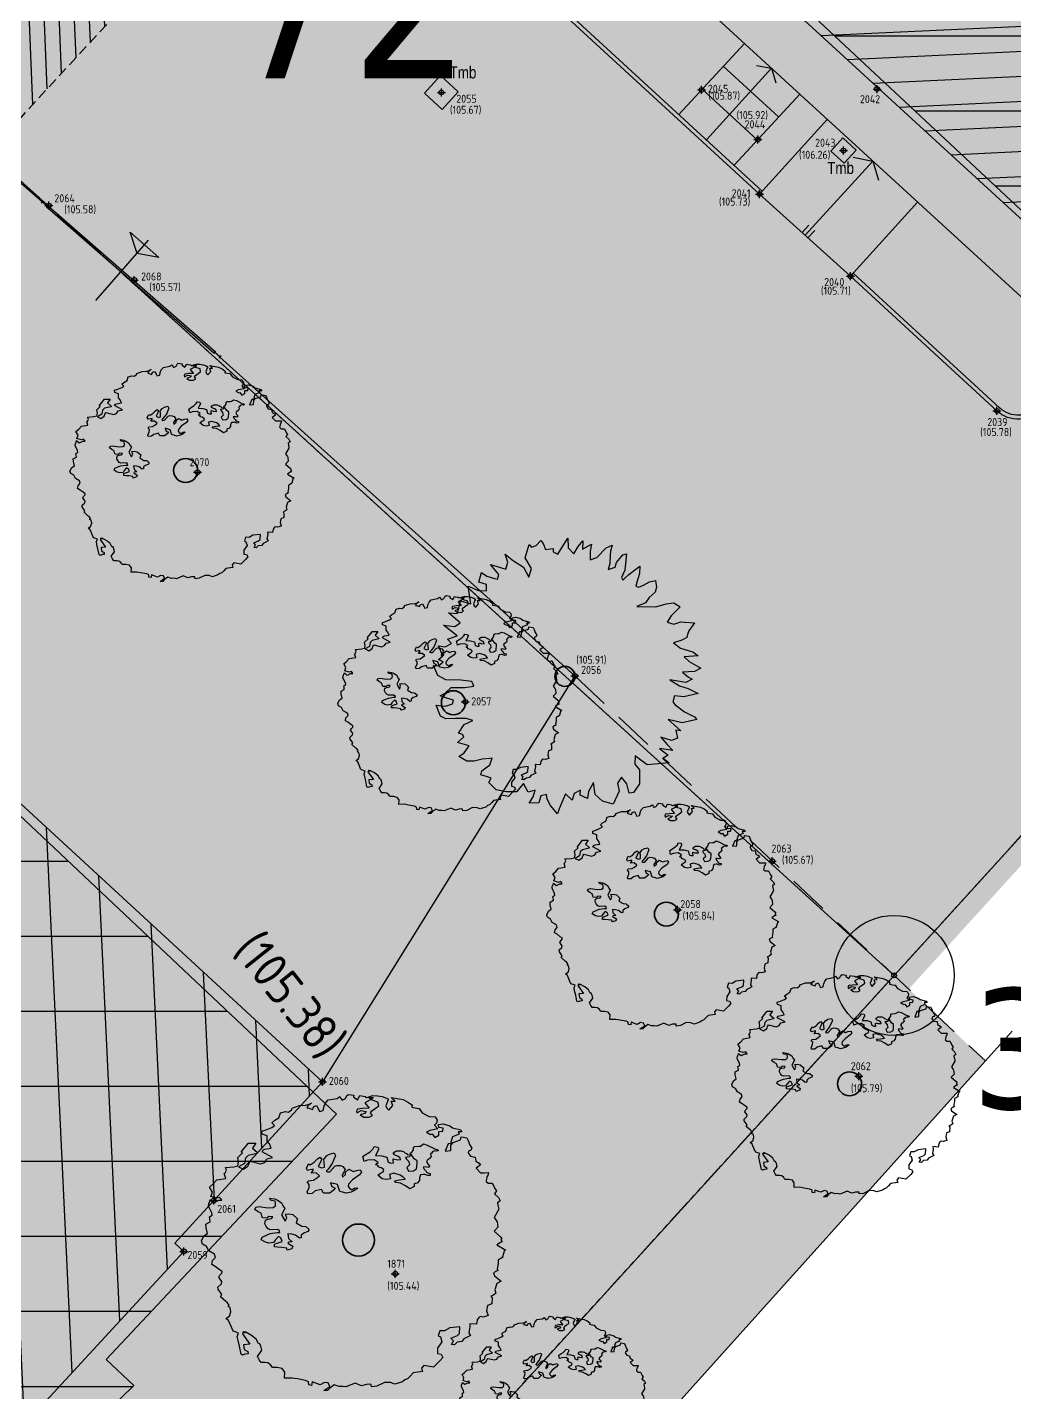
# Model space of a CAD drawing. Extents: x 9555 to 11275, y -8412 to -6382.
# Drawn here: x 10348.74 to 10373.41, y -7922.03 to -7887.91 of the extents above; entities that cross this region are included whole.
import ezdxf
from ezdxf.enums import TextEntityAlignment as Align

# ---------------------------------------------------------------- set-up
doc = ezdxf.new("R2010")
doc.units = 0
doc.header["$MEASUREMENT"] = 0
doc.header["$XCLIPFRAME"] = 2
doc.header["$PDMODE"] = 33
doc.header["$PDSIZE"] = 0.12
for name, pattern in [('DASHEDX2', [1.5, 1, -0.5]), ('HIDDEN', [0.375, 0.25, -0.125]), ('PHANTOM2', [1.25, 0.625, -0.125, 0.125, -0.125, 0.125, -0.125])]:
    doc.linetypes.add(name, pattern=pattern)
doc.layers.get('0').update_dxf_attribs({"color": 53, "lineweight": 50})
for name, color, linetype in [('01_PROG', 7, 'Continuous'), ('02_CAT', 7, 'Continuous'), ('Conf Lotti-Retino', 253, 'Continuous'), ('Conf Lotti_xLIMITE Comparto', 30, 'DASHEDX2'), ('Conf-N', 7, 'Continuous'), ('Conf-P', 2, 'Continuous'), ('GE_9632-QUOTE_P', 8, 'Continuous'), ('GEI-Nome_P', 6, 'Continuous'), ('GEI-Punti', 7, 'Continuous'), ('Gei-Punti_3D', 3, 'Continuous'), ('GEI-Quote_P', 3, 'Continuous'), ('GEI-Simboli', 6, 'Continuous'), ('Immagine', 181, 'Continuous'), ('Ril-Aiuola_Retino', 85, 'Continuous'), ('Ril-Albero', 104, 'Continuous'), ('Ril-Fabbr-Camminamento', 4, 'Continuous'), ('Ril-Fabbr-Tettoia', 7, 'HIDDEN'), ('Ril-Fabbr_Retino', 8, 'Continuous'), ('Ril-Rec', 4, 'Continuous'), ('Ril-Strada', 4, 'Continuous'), ('Ril-Struttura_Rampa', 4, 'Continuous'), ('Ril-Struttura_Scale', 4, 'Continuous'), ('Ril-Tombino', 5, 'Continuous')]:
    doc.layers.add(name, color=color, linetype=linetype)
for name, color, linetype, lineweight in [('Conf Lotti', 2, 'PHANTOM2', 30), ('Fgl.957D_Estratto', 162, 'Continuous', 30), ('Fr01 Fgl. 957D', 140, 'Continuous', 30), ('Ril-Albero_Tronco', 3, 'Continuous', 35), ('Ril-Fabbr', 9, 'Continuous', 30)]:
    doc.layers.add(name, color=color, linetype=linetype, lineweight=lineweight)
doc.layers.add('Gei-Nome_p(OFF)', color=251, linetype='Continuous', plot=False)
doc.styles.add('HELVLA', font='helvl', dxfattribs={"width": 0.8})
doc.styles.get("Standard").update_dxf_attribs({"font": 'isocp.shx'})
doc.styles.add('Tahoma', font='tahoma.ttf')
picture_1 = doc.add_image_def('image1.png', size_in_pixel=(3510, 4950))
picture_2 = doc.add_image_def('image2.png', size_in_pixel=(4950, 3510))
picture_3 = doc.add_image_def('image3.png', size_in_pixel=(3510, 4950))
pattern_1 = [(90, (-0.72, 1.08), (-1.14, 0.66), [0.06, -1.005, 0.045, -0.435, 0.09, -1.065]), (100, (-1.335, 0.795), (-1.42672142, 0.40338068), [0.105, -0.255, 0.135, -0.795, 0.075, -0.99]), (110, (-0.855, 0.645), (-1.104881267, 0.66735477), [0.12, -0.825, 0.105, -0.615, 0.075, -0.48]), (120, (-0.765, 1.08), (-1.27025934, -0.10984628), [0.075, -0.495, 0.06, -0.735, 0.045, -0.975]), (130, (-1.095, 0.66), (-1.081851777, 0.169179587), [0.06, -0.66, 0.045, -0.42, 0.12, -0.765]), (140, (-0.555, 0.885), (-1.17866747, -0.40123932), [0.03, -0.555, 0.075, -0.915, 0.09, -0.465]), (150, (-0.66, 0.93), (-1.11853829, -0.49736515), [0.075, -0.615, 0.03, -0.72, 0.06, -0.555]), (160, (-0.48, 0.765), (-1.07793424, -0.54946135), [0.045, -0.285, 0.09, -0.48, 0.06, -0.66]), (170, (-1.365, 0.84), (-0.82359725, -1.04282672), [0.105, -0.66, 0.045, -0.78, 0.09, -0.735]), (180, (-0.72, 0.93), (-0.555, -1.32), [0.09, -0.465, 0.06, -0.915, 0.03, -0.93]), (190, (-1.185, 0.69), (-0.72572646, -1.239857295), [0.105, -0.585, 0.09, -0.48, 0.105, -1.095]), (200, (-0.33, 0.585), (-0.40845569, -1.20220171), [0.12, -0.39, 0.06, -0.795, 0.09, -0.87]), (210, (-0.51, 0.18), (-0.14246134, -1.43324972), [0.075, -1.005, 0.09, -0.465, 0.105, -0.615]), (220, (-0.18, 0.51), (-0.356330406, -1.395538836), [0.045, -0.33, 0.06, -0.645, 0.12, -0.84]), (230, (-1.38, 0.06), (0.17102844, -1.10298426), [0.09, -0.54, 0.105, -0.465, 0.06, -0.63]), (240, (-0.09, 1.305), (0.60383629, -1.02412486), [0.06, -0.42, 0.12, -0.93, 0.105, -0.855]), (250, (-0.93, 0.315), (0.81214345, -1.18950537), [0.09, -0.63, 0.075, -0.57, 0.06, -0.915]), (260, (-0.57, 0.405), (0.845615826, -1.078220235), [0.135, -0.495, 0.09, -0.675, 0.12, -0.66])]

# ---------------------------------------------------------------- blocks, each defined once
blk = doc.blocks.new('ALB_PINO')
at = {"layer": 'Ril-Albero'}
for points in [[(0.996, -1.089), (0.965, -1.084), (0.987, -1.048), (0.96, -1.019), (1.029, -0.991), (1.049, -0.971), (1.054, -0.9), (0.948, -0.913), (0.894, -0.943), (0.846, -0.942), (0.829, -0.995), (0.851, -1.007), (0.866, -1.058), (0.822, -1.122), (0.82, -1.177), (0.859, -1.184), (0.876, -1.219), (0.846, -1.254), (0.778, -1.322), (0.678, -1.303), (0.656, -1.332), (0.666, -1.365), (0.568, -1.38), (0.538, -1.414), (0.509, -1.441), (0.483, -1.452), (0.456, -1.471), (0.379, -1.497), (0.334, -1.481), (0.271, -1.478), (0.191, -1.519), (0.134, -1.525), (0.131, -1.501), (0.115, -1.498), (0.083, -1.5), (0.032, -1.515), (-0.035, -1.487), (-0.13, -1.526), (-0.161, -1.52), (-0.201, -1.521), (-0.253, -1.503), (-0.301, -1.543), (-0.32, -1.563), (-0.36, -1.564), (-0.296, -1.52), (-0.314, -1.484), (-0.353, -1.478), (-0.397, -1.502), (-0.479, -1.471), (-0.486, -1.509), (-0.517, -1.504), (-0.519, -1.472), (-0.549, -1.458), (-0.634, -1.443), (-0.688, -1.433), (-0.769, -1.435), (-0.765, -1.371), (-0.791, -1.335), (-0.845, -1.325), (-0.893, -1.325), (-0.899, -1.315), (-0.912, -1.297), (-0.94, -1.276), (-0.971, -1.271), (-1.011, -1.271), (-1.03, -1.244), (-1.048, -1.209), (-1.004, -1.145), (-1.013, -1.103), (-1.024, -1.077), (-1.039, -1.075), (-1.063, -1.03), (-1.112, -0.99), (-1.178, -0.954), (-1.188, -0.968), (-1.193, -0.951), (-1.205, -0.973), (-1.129, -1.082), (-1.193, -1.087), (-1.186, -1.136), (-1.15, -1.158), (-1.147, -1.183), (-1.179, -1.185), (-1.205, -1.196), (-1.219, -1.186), (-1.236, -1.103), (-1.25, -1.045), (-1.258, -1.003), (-1.244, -0.966), (-1.296, -0.948), (-1.309, -0.93), (-1.32, -0.904), (-1.348, -0.835), (-1.376, -0.814), (-1.34, -0.789), (-1.324, -0.744), (-1.332, -0.702), (-1.354, -0.691), (-1.343, -0.676), (-1.362, -0.649), (-1.377, -0.639), (-1.432, -0.589), (-1.42, -0.567), (-1.458, -0.512), (-1.461, -0.488), (-1.423, -0.454), (-1.419, -0.431), (-1.432, -0.413), (-1.451, -0.386), (-1.439, -0.364), (-1.419, -0.343), (-1.417, -0.328), (-1.445, -0.307), (-1.487, -0.275), (-1.523, -0.253), (-1.516, -0.214), (-1.486, -0.18), (-1.496, -0.146), (-1.554, -0.112), (-1.578, -0.067), (-1.621, -0.043), (-1.631, -0.01), (-1.606, 0.042), (-1.569, 0.067), (-1.583, 0.125), (-1.584, 0.165), (-1.539, 0.189), (-1.542, 0.222), (-1.546, 0.239), (-1.519, 0.258), (-1.523, 0.282), (-1.558, 0.352), (-1.554, 0.376), (-1.539, 0.413), (-1.538, 0.421), (-1.503, 0.391), (-1.486, 0.396), (-1.451, 0.413), (-1.451, 0.413), (-1.419, 0.415), (-1.438, 0.443), (-1.472, 0.433), (-1.532, 0.452), (-1.516, 0.497), (-1.546, 0.55), (-1.508, 0.583), (-1.469, 0.624), (-1.378, 0.64), (-1.393, 0.69), (-1.386, 0.689), (-1.371, 0.726), (-1.382, 0.752), (-1.293, 0.76), (-1.251, 0.769), (-1.244, 0.807), (-1.252, 0.856), (-1.203, 0.904), (-1.217, 0.914), (-1.142, 1.006), (-1.066, 1.007), (-1.102, 0.953), (-1.05, 0.908), (-1.052, 0.9), (-1.144, 0.877), (-1.173, 0.85), (-1.183, 0.796), (-1.245, 0.759), (-1.194, 0.734), (-1.148, 0.766), (-1.133, 0.803), (-1.123, 0.817), (-1.016, 0.79), (-0.973, 0.806), (-0.95, 0.842), (-0.892, 0.856), (-1.001, 0.915), (-0.989, 0.937), (-0.972, 0.942), (-0.906, 0.954), (-0.923, 0.997), (-0.949, 1.026), (-0.947, 1.081), (-1, 1.099), (-1.002, 1.131), (-0.969, 1.141), (-0.9, 1.169), (-0.872, 1.188), (-0.899, 1.216), (-0.87, 1.243), (-0.826, 1.267), (-0.809, 1.32), (-0.758, 1.335), (-0.727, 1.329), (-0.691, 1.355), (-0.688, 1.37), (-0.611, 1.396), (-0.546, 1.4), (-0.513, 1.41), (-0.487, 1.422), (-0.523, 1.396), (-0.535, 1.374), (-0.527, 1.373), (-0.475, 1.356), (-0.472, 1.371), (-0.461, 1.385), (-0.435, 1.396), (-0.411, 1.352), (-0.406, 1.335), (-0.365, 1.344), (-0.359, 1.375), (-0.358, 1.383), (-0.343, 1.42), (-0.313, 1.454), (-0.222, 1.47), (-0.195, 1.489), (-0.182, 1.471), (-0.169, 1.452), (-0.134, 1.47), (-0.121, 1.5), (-0.103, 1.512), (-0.049, 1.503), (-0.051, 1.487), (-0.009, 1.456), (0.015, 1.499), (0.03, 1.496), (0.069, 1.489), (0.083, 1.479), (0.148, 1.483), (0.145, 1.468), (0.066, 1.426), (0.111, 1.37), (0.039, 1.367), (-0.01, 1.36), (-0.022, 1.338), (-0.017, 1.321), (0.027, 1.345), (0.081, 1.336), (0.062, 1.315), (0.019, 1.299), (0.055, 1.276), (0.11, 1.274), (0.145, 1.292), (0.126, 1.319), (0.126, 1.319), (0.138, 1.341), (0.175, 1.367), (0.211, 1.392), (0.203, 1.433), (0.142, 1.452), (0.1, 1.484), (0.151, 1.499), (0.198, 1.498), (0.245, 1.49), (0.29, 1.474), (0.29, 1.474), (0.312, 1.462), (0.31, 1.454), (0.284, 1.395), (0.295, 1.369), (0.315, 1.349), (0.356, 1.398), (0.34, 1.441), (0.38, 1.442), (0.339, 1.481), (0.463, 1.459), (0.514, 1.433), (0.557, 1.402), (0.553, 1.379), (0.622, 1.366), (0.63, 1.365), (0.662, 1.319), (0.735, 1.282), (0.798, 1.278), (0.816, 1.243), (0.81, 1.212), (0.791, 1.192), (0.824, 1.154), (0.741, 1.137), (0.706, 1.119), (0.749, 1.096), (0.766, 1.101), (0.792, 1.064), (0.836, 1.088), (0.835, 1.128), (0.875, 1.129), (0.881, 1.16), (0.834, 1.168), (0.832, 1.2), (0.881, 1.208), (0.95, 1.187), (0.978, 1.166), (1.062, 1.143), (1.074, 1.125), (1.034, 1.124), (1.046, 1.098), (0.977, 1.071), (0.956, 1.002), (0.932, 0.999), (0.902, 0.924), (0.959, 0.93), (0.961, 0.986), (0.982, 1.014), (1.059, 1.04), (1.065, 1.071), (1.126, 1.06), (1.138, 1.034), (1.154, 0.991), (1.179, 0.954), (1.168, 0.933), (1.142, 0.921), (1.139, 0.906), (1.164, 0.869), (1.211, 0.861), (1.219, 0.819), (1.255, 0.797), (1.268, 0.779), (1.222, 0.747), (1.269, 0.699), (1.309, 0.699), (1.35, 0.7), (1.344, 0.669), (1.333, 0.655), (1.326, 0.616), (1.325, 0.609), (1.346, 0.589), (1.386, 0.59), (1.393, 0.588), (1.416, 0.536), (1.435, 0.509), (1.414, 0.481), (1.455, 0.442), (1.473, 0.406), (1.445, 0.387), (1.449, 0.363), (1.457, 0.321), (1.456, 0.314), (1.41, 0.234), (1.435, 0.198), (1.441, 0.188), (1.447, 0.132), (1.408, 0.091), (1.477, 0.03), (1.489, 0.012), (1.48, 0.006), (1.492, -0.02), (1.475, -0.025), (1.438, -0.051), (1.532, -0.107), (1.516, -0.105), (1.496, -0.173), (1.504, -0.174), (1.477, -0.193), (1.451, -0.205), (1.451, -0.245), (1.444, -0.283), (1.442, -0.299), (1.447, -0.316), (1.428, -0.328), (1.402, -0.34), (1.412, -0.373), (1.483, -0.426), (1.438, -0.45), (1.418, -0.518), (1.428, -0.552), (1.401, -0.571), (1.375, -0.582), (1.387, -0.6), (1.384, -0.664), (1.341, -0.68), (1.331, -0.734), (1.346, -0.785), (1.296, -0.8), (1.272, -0.795), (1.255, -0.8), (1.234, -0.829), (1.226, -0.875), (1.155, -0.87), (1.157, -0.903), (1.146, -0.964), (1.165, -0.992), (1.13, -1.009), (1.095, -1.027), (1.074, -1.055), (1.025, -1.062)], [(0.722, 0.669), (0.688, 0.681), (0.677, 0.679), (0.646, 0.676), (0.635, 0.647), (0.633, 0.619), (0.609, 0.591), (0.588, 0.587), (0.579, 0.583), (0.58, 0.554), (0.534, 0.532), (0.488, 0.563), (0.436, 0.592), (0.388, 0.596), (0.374, 0.616), (0.427, 0.625), (0.484, 0.632), (0.461, 0.656), (0.434, 0.674), (0.369, 0.693), (0.323, 0.682), (0.332, 0.635), (0.291, 0.627), (0.247, 0.637), (0.2, 0.672), (0.229, 0.695), (0.257, 0.707), (0.265, 0.731), (0.235, 0.751), (0.204, 0.759), (0.205, 0.774), (0.179, 0.779), (0.191, 0.793), (0.205, 0.806), (0.162, 0.833), (0.093, 0.828), (0.058, 0.814), (0.045, 0.867), (0.081, 0.891), (0.12, 0.915), (0.15, 0.945), (0.162, 0.97), (0.197, 0.965), (0.207, 0.954), (0.208, 0.942), (0.193, 0.907), (0.176, 0.878), (0.244, 0.875), (0.296, 0.86), (0.31, 0.81), (0.338, 0.797), (0.364, 0.8), (0.359, 0.83), (0.362, 0.844), (0.393, 0.835), (0.436, 0.833), (0.432, 0.855), (0.407, 0.871), (0.375, 0.886), (0.362, 0.905), (0.387, 0.922), (0.398, 0.926), (0.445, 0.926), (0.469, 0.918), (0.483, 0.906), (0.501, 0.899), (0.507, 0.889), (0.54, 0.883), (0.531, 0.865), (0.506, 0.86), (0.49, 0.858), (0.5, 0.841), (0.522, 0.816), (0.531, 0.78), (0.503, 0.752), (0.52, 0.715), (0.57, 0.72), (0.602, 0.74), (0.606, 0.763), (0.609, 0.8), (0.609, 0.823), (0.579, 0.844), (0.552, 0.886), (0.536, 0.901), (0.557, 0.916), (0.571, 0.936), (0.572, 0.963), (0.586, 0.971), (0.627, 0.975), (0.646, 0.976), (0.677, 0.997), (0.715, 0.986), (0.793, 0.946), (0.817, 0.941), (0.832, 0.929), (0.81, 0.922), (0.793, 0.925), (0.771, 0.919), (0.76, 0.902), (0.748, 0.895), (0.756, 0.865), (0.752, 0.856), (0.714, 0.825), (0.706, 0.811), (0.724, 0.785), (0.743, 0.764), (0.724, 0.753), (0.693, 0.76), (0.672, 0.758), (0.683, 0.734), (0.699, 0.717), (0.706, 0.705), (0.72, 0.696), (0.745, 0.69), (0.744, 0.671)], [(-0.5, 0.779), (-0.459, 0.809), (-0.424, 0.842), (-0.4, 0.861), (-0.381, 0.842), (-0.397, 0.803), (-0.417, 0.764), (-0.38, 0.748), (-0.353, 0.757), (-0.355, 0.807), (-0.361, 0.836), (-0.332, 0.874), (-0.3, 0.893), (-0.251, 0.905), (-0.238, 0.878), (-0.272, 0.796), (-0.315, 0.736), (-0.335, 0.716), (-0.32, 0.707), (-0.296, 0.709), (-0.244, 0.767), (-0.223, 0.774), (-0.19, 0.772), (-0.161, 0.762), (-0.138, 0.731), (-0.151, 0.704), (-0.17, 0.675), (-0.166, 0.652), (-0.134, 0.68), (-0.133, 0.705), (-0.099, 0.734), (-0.079, 0.726), (-0.055, 0.711), (-0.022, 0.723), (0.019, 0.73), (0.03, 0.706), (0.01, 0.678), (-0.062, 0.624), (-0.102, 0.58), (-0.106, 0.554), (-0.092, 0.538), (-0.068, 0.52), (-0.036, 0.542), (-0.006, 0.539), (-0.049, 0.509), (-0.074, 0.497), (-0.127, 0.486), (-0.164, 0.498), (-0.194, 0.503), (-0.217, 0.575), (-0.29, 0.595), (-0.275, 0.557), (-0.241, 0.539), (-0.26, 0.516), (-0.297, 0.488), (-0.363, 0.488), (-0.384, 0.526), (-0.449, 0.509), (-0.479, 0.482), (-0.527, 0.479), (-0.532, 0.5), (-0.513, 0.545), (-0.511, 0.578), (-0.53, 0.597), (-0.521, 0.615), (-0.467, 0.62), (-0.434, 0.641), (-0.403, 0.667), (-0.44, 0.697), (-0.491, 0.694), (-0.471, 0.722), (-0.472, 0.735), (-0.53, 0.722), (-0.541, 0.746), (-0.519, 0.791)], [(-0.743, -0.084), (-0.794, -0.076), (-0.842, -0.074), (-0.872, -0.071), (-0.872, -0.044), (-0.833, -0.028), (-0.791, -0.014), (-0.806, 0.023), (-0.832, 0.036), (-0.866, -0.001), (-0.882, -0.026), (-0.929, -0.032), (-0.966, -0.023), (-1.009, 0.003), (-0.999, 0.031), (-0.917, 0.066), (-0.844, 0.077), (-0.816, 0.077), (-0.819, 0.094), (-0.838, 0.109), (-0.916, 0.105), (-0.936, 0.115), (-0.958, 0.14), (-0.971, 0.167), (-0.966, 0.206), (-0.937, 0.216), (-0.903, 0.223), (-0.89, 0.242), (-0.932, 0.244), (-0.95, 0.228), (-0.996, 0.231), (-1.004, 0.251), (-1.01, 0.278), (-1.042, 0.294), (-1.075, 0.318), (-1.066, 0.342), (-1.032, 0.348), (-0.944, 0.335), (-0.884, 0.338), (-0.863, 0.354), (-0.861, 0.375), (-0.866, 0.405), (-0.904, 0.412), (-0.923, 0.435), (-0.872, 0.426), (-0.845, 0.416), (-0.8, 0.387), (-0.783, 0.352), (-0.764, 0.328), (-0.8, 0.26), (-0.762, 0.194), (-0.745, 0.232), (-0.757, 0.269), (-0.727, 0.272), (-0.682, 0.265), (-0.634, 0.219), (-0.647, 0.177), (-0.589, 0.143), (-0.548, 0.141), (-0.512, 0.11), (-0.524, 0.09), (-0.568, 0.072), (-0.594, 0.05), (-0.594, 0.024), (-0.613, 0.018), (-0.654, 0.051), (-0.692, 0.06), (-0.733, 0.064), (-0.728, 0.017), (-0.69, -0.018), (-0.724, -0.023), (-0.732, -0.033), (-0.682, -0.065), (-0.691, -0.09), (-0.739, -0.106)]]:
    blk.add_lwpolyline(points, close=True, dxfattribs=at)
at = {"layer": 'Ril-Albero', "const_width": 0.15, "flags": 128}
blk.add_lwpolyline([(-0.075, 0, 1), (0.075, 0, 1)], format="xyb", close=True, dxfattribs=at)
blk = doc.blocks.new('ALB_02Generico')
at = {"layer": 'Ril-Albero'}
blk.add_lwpolyline([(-0.088, 1.527), (-0.035, 1.617), (0.037, 1.727), (0.041, 1.607), (0.111, 1.534), (0.164, 1.623), (0.226, 1.697), (0.221, 1.593), (0.332, 1.652), (0.317, 1.564), (0.314, 1.459), (0.4, 1.486), (0.516, 1.609), (0.591, 1.64), (0.569, 1.567), (0.568, 1.515), (0.562, 1.411), (0.54, 1.338), (0.627, 1.365), (0.645, 1.425), (0.726, 1.519), (0.77, 1.532), (0.749, 1.328), (0.707, 1.236), (0.724, 1.204), (0.744, 1.224), (0.799, 1.274), (0.885, 1.34), (0.935, 1.378), (0.933, 1.286), (0.904, 1.189), (0.886, 1.128), (0.923, 1.117), (0.981, 1.139), (1.06, 1.181), (1.132, 1.199), (1.147, 1.115), (1.129, 1.055), (1.054, 0.985), (1.008, 0.92), (0.901, 0.872), (1.137, 0.868), (1.267, 0.907), (1.363, 0.919), (1.441, 0.869), (1.329, 0.757), (1.279, 0.68), (1.364, 0.654), (1.451, 0.681), (1.502, 0.678), (1.62, 0.669), (1.55, 0.571), (1.535, 0.523), (1.525, 0.487), (1.462, 0.453), (1.359, 0.418), (1.444, 0.353), (1.542, 0.324), (1.601, 0.306), (1.667, 0.259), (1.492, 0.245), (1.553, 0.188), (1.642, 0.134), (1.699, 0.104), (1.62, 0.062), (1.472, 0.054), (1.546, -0.009), (1.591, -0.035), (1.513, -0.077), (1.312, -0.043), (1.434, -0.119), (1.543, -0.152), (1.668, -0.216), (1.486, -0.254), (1.37, -0.245), (1.348, -0.318), (1.376, -0.353), (1.496, -0.442), (1.621, -0.507), (1.649, -0.541), (1.466, -0.579), (1.293, -0.539), (1.45, -0.679), (1.386, -0.673), (1.408, -0.773), (1.333, -0.802), (1.2, -0.762), (1.279, -0.852), (1.35, -0.926), (1.184, -0.902), (1.291, -0.987), (1.228, -1.022), (1.302, -1.083), (1.03, -1.107), (0.932, -1.037), (0.879, -0.994), (0.875, -1.099), (0.932, -1.17), (0.932, -1.342), (0.859, -1.451), (0.804, -1.461), (0.773, -1.345), (0.706, -1.26), (0.656, -1.337), (0.68, -1.437), (0.603, -1.599), (0.471, -1.559), (0.377, -1.478), (0.356, -1.326), (0.296, -1.439), (0.283, -1.528), (0.189, -1.487), (0.196, -1.423), (0.117, -1.465), (0.091, -1.549), (0.008, -1.471), (-0.074, -1.658), (-0.092, -1.719), (-0.179, -1.613), (-0.222, -1.535), (-0.231, -1.479), (-0.303, -1.496), (-0.328, -1.581), (-0.448, -1.585), (-0.399, -1.508), (-0.373, -1.423), (-0.46, -1.449), (-0.519, -1.339), (-0.604, -1.446), (-0.736, -1.445), (-0.859, -1.42), (-0.95, -1.327), (-0.921, -1.271), (-0.969, -1.256), (-1.053, -1.23), (-1.039, -1.182), (-0.938, -1.107), (-0.912, -1.023), (-0.94, -1.027), (-1.035, -1.037), (-1.135, -1.061), (-1.227, -1.059), (-1.328, -1.002), (-1.261, -0.957), (-1.196, -0.87), (-1.257, -0.852), (-1.342, -0.826), (-1.266, -0.757), (-1.283, -0.725), (-1.333, -0.71), (-1.26, -0.601), (-1.153, -0.553), (-1.237, -0.528), (-1.37, -0.528), (-1.49, -0.531), (-1.558, -0.497), (-1.61, -0.362), (-1.494, -0.372), (-1.407, -0.345), (-1.393, -0.296), (-1.478, -0.271), (-1.561, -0.245), (-1.498, -0.211), (-1.425, -0.141), (-1.253, -0.14), (-1.141, -0.122), (-1.163, -0.062), (-1.303, -0.046), (-1.488, -0.044), (-1.589, 0.013), (-1.644, 0.136), (-1.58, 0.13), (-1.525, 0.18), (-1.582, 0.21), (-1.529, 0.259), (-1.583, 0.382), (-1.496, 0.368), (-1.417, 0.41), (-1.467, 0.466), (-1.347, 0.508), (-1.519, 0.639), (-1.379, 0.624), (-1.312, 0.669), (-1.458, 0.793), (-1.342, 0.785), (-1.308, 0.946), (-1.175, 0.906), (-1.212, 1.128), (-1.083, 1.076), (-0.98, 1.071), (-0.982, 1.151), (-1.078, 1.18), (-1.042, 1.301), (-0.977, 1.255), (-0.879, 1.225), (-0.844, 1.215), (-0.826, 1.275), (-0.933, 1.401), (-0.848, 1.375), (-0.739, 1.342), (-0.714, 1.427), (-0.749, 1.53), (-0.642, 1.444), (-0.52, 1.368), (-0.452, 1.242), (-0.419, 1.35), (-0.499, 1.481), (-0.448, 1.65), (-0.42, 1.615), (-0.359, 1.636), (-0.302, 1.698), (-0.273, 1.663), (-0.243, 1.588), (-0.147, 1.598), (-0.145, 1.559)], close=True, dxfattribs=at)
at = {"layer": 'Ril-Albero', "const_width": 0.113, "flags": 128}
blk.add_lwpolyline([(-0.056, 0, 1), (0.056, 0, 1)], format="xyb", close=True, dxfattribs=at)
blk = doc.blocks.new('P-Lotto')
at = {"layer": 'Conf-N'}
blk.add_circle((0, 0), 1.5, dxfattribs=at)
at = {"layer": 'Conf-P'}
blk.add_point((0, 0), dxfattribs=at)
blk = doc.blocks.new('20043-1_Prog-Confini')
at = {"layer": 'Conf Lotti-Retino'}
for points in [[(10366.912, -7853.014), (10397.984, -7881.272), (10370.399, -7911.605), (10339.327, -7883.347)], [(10370.399, -7911.605), (10339.327, -7883.347), (10306.204, -7919.768), (10337.209, -7948.101)]]:
    blk.add_hatch(color=43, dxfattribs=at).paths.add_polyline_path(points)
at = {"layer": 'Conf Lotti'}
for p, q in [((10220.161, -8076.806), (10397.984, -7881.272)), ((10339.327, -7883.347), (10370.399, -7911.605))]:
    blk.add_line(p, q, dxfattribs=at)
at = {"layer": 'Conf Lotti_xLIMITE Comparto', "const_width": 1}
blk.add_lwpolyline([(10220.161, -8076.806), (10388.565, -7891.63), (10442.571, -7940.744), (10443.955, -7939.223), (10542.721, -8029.042), (10562.905, -8006.848), (10508.899, -7957.733), (10535.138, -7928.88), (10501.476, -7898.267), (10547.189, -7848.002), (10411.97, -7725.031), (10340.578, -7745.23), (10225.512, -7871.756), (10219.572, -7866.354), (10165.524, -7925.785), (10195.694, -7953.18), (10145.19, -8008.626)], close=True, dxfattribs=at)
at = {"layer": 'Conf-P'}
blk.add_blockref('P-Lotto', (10370.399, -7911.605), dxfattribs=at)
at = {"layer": 'Conf-N', "style": 'Tahoma'}
blk.add_text('33C', height=3, dxfattribs=at).set_placement((10372.338, -7914.934))
blk = doc.blocks.new('-Fgl. 957D Estratto Foglio Intero_PostFR1')
at = {"layer": 'Immagine'}
image = blk.add_image(picture_1, insert=(10047.107, -8052.467), size_in_units=(594.323, 838.148), rotation=0.001621, dxfattribs=at)
image.set_boundary_path([(307.502, 335.181), (3170.12, 4586.921)])
image.dxf.flags = 15
blk = doc.blocks.new('-Fgl. 957E Estratto Foglio Intero_PostFR2')
at = {"layer": 'Immagine'}
image = blk.add_image(picture_2, insert=(9917.284, -8422.509), size_in_units=(838.183, 594.348), rotation=0.00109, dxfattribs=at)
image.set_boundary_path([(308.756, 193.629), (4680.161, 3410.458)])
image.dxf.flags = 15
blk = doc.blocks.new('-Fgl. 958 Estratto Foglio Intero_PostFR3')
at = {"layer": 'Immagine'}
image = blk.add_image(picture_3, insert=(9716.786, -8308.175), size_in_units=(1485.814, 2095.379), rotation=-0.001044, dxfattribs=at)
image.set_boundary_path([(486.986, 415.0435), (2987.88, 4584.8433)])
image.dxf.flags = 15
blk = doc.blocks.new('- Fogli_Unione (Estratti_20043_SpostatoComeAll.957E_SuRIL_PostFR1-FR2-FR3 (2021-02-08)')
for name in ['-Fgl. 958 Estratto Foglio Intero_PostFR3', '-Fgl. 957D Estratto Foglio Intero_PostFR1', '-Fgl. 957E Estratto Foglio Intero_PostFR2']:
    blk.add_blockref(name, (0, 0))
blk = doc.blocks.new('2493-1_PostFRAZ')
at = {"layer": 'Fgl.957D_Estratto', "lineweight": -3}
h = blk.add_hatch(dxfattribs=at)
h.set_pattern_fill('ANSI31', color=174, scale=15, angle=315, style=0)
h.paths.add_polyline_path([(10368.66, -7870.331), (10366.632, -7868.345), (10363.548, -7865.793), (10354.82, -7874.968), (10375.954, -7894.705), (10384.676, -7885.269)])
h = blk.add_hatch(dxfattribs=at)
h.set_pattern_fill('ANSI31', color=174, scale=15, angle=315, style=0)
h.paths.add_polyline_path([(10333.535, -7893.461), (10330.141, -7897.117), (10329.174, -7896.207), (10321.588, -7904.519), (10322.608, -7905.408), (10319.239, -7909.012), (10318.174, -7908.26), (10310.961, -7916.163), (10311.573, -7916.947), (10307.76, -7921.19), (10330.66, -7942.117), (10330.83, -7941.931), (10337.211, -7935.865), (10337.736, -7936.201), (10340.537, -7933.017), (10340.06, -7932.512), (10347.836, -7924.209), (10348.377, -7924.8), (10351.396, -7921.856), (10350.704, -7921.199), (10356.463, -7915.072)])
at = {"layer": 'Fgl.957D_Estratto'}
blk.add_lwpolyline([(10363.548, -7865.793), (10366.632, -7868.345), (10368.66, -7870.331), (10384.676, -7885.269), (10375.954, -7894.705), (10354.82, -7874.968)], close=True, dxfattribs=at)
blk.add_lwpolyline([(10330.83, -7941.931), (10337.211, -7935.865), (10337.736, -7936.201), (10340.537, -7933.017), (10340.06, -7932.512), (10347.836, -7924.209), (10348.377, -7924.8), (10351.396, -7921.856), (10350.704, -7921.199), (10356.463, -7915.072), (10333.535, -7893.461)], dxfattribs=at)
at = {"layer": 'Fr01 Fgl. 957D'}
for p, q in [((10319.878, -7967.157), (10397.984, -7881.272)), ((10339.327, -7883.347), (10370.399, -7911.605))]:
    blk.add_line(p, q, dxfattribs=at)
at = {"layer": '02_CAT'}
blk.add_blockref('- Fogli_Unione (Estratti_20043_SpostatoComeAll.957E_SuRIL_PostFR1-FR2-FR3 (2021-02-08)', (2.401, 6.764), dxfattribs=at)
at = {"layer": 'Fr01 Fgl. 957D', "style": 'Tahoma'}
blk.add_text('72', height=4, dxfattribs=at).set_placement((10353.819, -7889.188))

msp = doc.modelspace()

# ---------------------------------------------------------------- hatches: boundary and pattern name
at = {"layer": 'Ril-Aiuola_Retino'}
h = msp.add_hatch(dxfattribs=at)
h.set_pattern_fill('TEXTURE', color=256, scale=1.5, angle=90)
h.set_pattern_definition(pattern_1)
h.paths.add_polyline_path([(10421.277, -7874.588), (10418.837, -7872.375), (10418.767, -7872.375), (10415.857, -7875.578), (10418.298, -7877.866)])
h.paths.add_polyline_path([(10418.625, -7874.349, -1), (10419.125, -7874.349, -1)], flags=16)
h.paths.add_polyline_path([(10366.64, -7934.316), (10366.22, -7933.14, -0.221447), (10363.715, -7933.153), (10356.141, -7941.233), (10348.064, -7950.231, 0.679608), (10350.238, -7952.359), (10350.758, -7952.048), (10350.541, -7951.847), (10357.644, -7944.175)])
h.paths.add_polyline_path([(10356.517, -7942.781), (10356.15, -7943.19), (10355.74, -7942.823), (10356.108, -7942.413)], flags=16)
h.paths.add_polyline_path([(10354.108, -7945.641), (10353.574, -7946.236), (10352.979, -7945.701), (10353.513, -7945.106)], flags=16)
h.paths.add_polyline_path([(10376.527, -7923.496), (10374.281, -7921.441), (10374.273, -7921.441), (10371.294, -7924.727), (10371.191, -7925.686), (10370.474, -7926.5), (10370.474, -7926.451), (10369.553, -7926.669), (10369.065, -7927.265), (10372.366, -7928.042)])
edge = h.paths.add_edge_path(flags=16)
edge.add_ellipse((10370.869, -7926.24), major_axis=(-0.158, -0.158), ratio=0.447214, start_angle=0, end_angle=360)
edge.add_line((10371.033, -7926.24), (10370.988, -7926.24))
edge.add_ellipse((10370.869, -7926.24), major_axis=(-0.158, -0.158), ratio=0.447214, start_angle=0, end_angle=360)
edge.add_line((10370.705, -7926.24), (10370.749, -7926.24))
edge = h.paths.add_edge_path(flags=16)
edge.add_ellipse((10370.869, -7926.24), major_axis=(-0.158, -0.158), ratio=0.447214, start_angle=0, end_angle=360)
h.paths.add_polyline_path([(10391.814, -7906.792), (10389.46, -7904.684), (10376.513, -7918.969), (10378.775, -7921.04)])
h.paths.add_polyline_path([(10449.631, -7852.169), (10445.877, -7854.903), (10443.598, -7857.444), (10467.061, -7878.931), (10468.6, -7877.263), (10459.662, -7865.327)])
h.paths.add_polyline_path([(10447.756, -7858.176, -1), (10447.256, -7858.176, -1)], flags=16)
h.paths.add_polyline_path([(10452.923, -7862.827, -1), (10452.423, -7862.827, -1)], flags=16)
h.paths.add_polyline_path([(10457.617, -7867.317, -1), (10457.117, -7867.317, -1)], flags=16)
h.paths.add_polyline_path([(10461.858, -7871.503, -1), (10461.458, -7871.503, -1)], flags=16)
h.paths.add_polyline_path([(10466.48, -7875.691, -1), (10465.98, -7875.691, -1)], flags=16)
h.paths.add_polyline_path([(10442.633, -7852.719), (10439.683, -7850.073), (10437.07, -7852.987), (10438.942, -7854.663), (10439.942, -7853.545), (10440.925, -7854.546)])
h.paths.add_polyline_path([(10439.601, -7851.025, -1), (10440.201, -7851.025, -1)], flags=16)
h.paths.add_polyline_path([(10436.565, -7857.765), (10434.075, -7855.528), (10421.405, -7869.471), (10423.884, -7871.719)])
h.paths.add_polyline_path([(10432.223, -7859.253, -1), (10432.723, -7859.253, -1)], flags=16)
h.paths.add_polyline_path([(10428.227, -7864.357, -1), (10427.727, -7864.357, -1)], flags=16)
h.paths.add_polyline_path([(10423.728, -7869.501, -1), (10423.128, -7869.501, -1)], flags=16)
h.paths.add_polyline_path([(10415.899, -7880.521), (10413.419, -7878.239), (10395.983, -7897.519), (10398.381, -7899.745)])
h.paths.add_polyline_path([(10412.528, -7881.195, -1), (10413.228, -7881.195, -1)], flags=16)
h.paths.add_polyline_path([(10408.427, -7886.461, -1), (10407.927, -7886.461, -1)], flags=16)
h.paths.add_polyline_path([(10403.817, -7891.468, -1), (10403.367, -7891.468, -1)], flags=16)
h.paths.add_polyline_path([(10399.337, -7896.598, -1), (10398.537, -7896.598, -1)], flags=16)
edge = h.paths.add_edge_path()
edge.add_line((10337.975, -7966.122), (10345.57, -7957.795))
edge.add_arc((10344.121, -7956.981), 1.662, 330.6636, 483.5402)
edge.add_line((10343.203, -7955.595), (10335.607, -7963.922))
edge.add_arc((10337.056, -7964.736), 1.662, 150.6636, 303.5402)
edge = h.paths.add_edge_path(flags=16)
edge.add_ellipse((10343.602, -7955.995), major_axis=(0.125, 0.136), ratio=0.702703, start_angle=0, end_angle=360)
edge = h.paths.add_edge_path(flags=16)
edge.add_arc((10340.588, -7960.779), 0.2, 0, 360)
h.paths.add_polyline_path([(10356.194, -7942.401), (10356.793, -7942.401), (10356.793, -7941.978), (10356.194, -7941.978)], flags=24)
h.paths.add_polyline_path([(10337.612, -7962.717), (10338.203, -7963.256), (10338.743, -7962.665), (10338.152, -7962.126)], flags=16)
h.paths.add_polyline_path([(10336.928, -7963.891), (10337.371, -7964.296), (10337.775, -7963.852), (10337.332, -7963.448)], flags=16)
h = msp.add_hatch(dxfattribs=at)
h.set_pattern_fill('TEXTURE', color=256, scale=1.5, angle=90, style=0)
h.set_pattern_definition(pattern_1)
h.paths.add_polyline_path([(10368.729, -7890.214), (10368.04, -7889.582), (10366.404, -7891.363), (10367.104, -7892.007)])
h.paths.add_polyline_path([(10362.453, -7884.465), (10360.825, -7886.238), (10365.022, -7890.094), (10366.656, -7888.315)])
edge = h.paths.add_edge_path()
edge.add_line((10370.986, -7892.281), (10369.374, -7894.06))
edge.add_line((10369.374, -7894.06), (10373.04, -7897.43))
edge.add_arc((10373.505, -7896.921), 0.689, 227.6115, 318.0212)
edge.add_line((10374.017, -7897.382), (10375.163, -7896.107))
edge.add_line((10375.163, -7896.107), (10370.986, -7892.281))
edge = h.paths.add_edge_path()
edge.add_line((10374.214, -7870.415), (10373.877, -7870.785))
edge.add_line((10373.877, -7870.785), (10373.877, -7870.784))
edge.add_line((10373.877, -7870.784), (10373.376, -7871.333))
edge.add_line((10373.376, -7871.333), (10372.647, -7870.668))
edge.add_line((10372.647, -7870.668), (10369.216, -7867.537))
edge.add_line((10369.216, -7867.537), (10368.371, -7868.456))
edge.add_line((10368.371, -7868.456), (10376.792, -7876.169))
edge.add_line((10376.792, -7876.169), (10376.806, -7876.169))
edge.add_line((10376.806, -7876.169), (10376.806, -7876.182))
edge.add_line((10376.806, -7876.182), (10385.836, -7884.453))
edge.add_line((10385.836, -7884.453), (10387, -7883.169))
edge.add_arc((10386.495, -7882.711), 0.682, 317.7939, 409.8831)
edge.add_line((10386.935, -7882.189), (10379.683, -7875.555))
edge.add_line((10379.683, -7875.555), (10379.751, -7875.481))
edge.add_line((10379.751, -7875.481), (10374.214, -7870.415))
h.paths.add_polyline_path([(10380.533, -7878.919), (10380.23, -7879.252), (10379.897, -7878.949), (10380.2, -7878.616)], flags=16)
edge = h.paths.add_edge_path()
edge.add_line((10361.089, -7883.216), (10359.463, -7884.987))
edge.add_line((10359.463, -7884.987), (10349.333, -7875.681))
edge.add_arc((10349.805, -7875.168), 0.697, 139.2631, 227.4278, ccw=False)
edge.add_line((10349.277, -7874.713), (10350.377, -7873.404))
edge.add_line((10350.377, -7873.404), (10351.234, -7874.189))
edge.add_line((10351.234, -7874.189), (10350.656, -7874.821))
edge.add_line((10350.656, -7874.821), (10351.712, -7875.81))
edge.add_line((10351.712, -7875.81), (10352.301, -7875.167))
edge.add_line((10352.301, -7875.167), (10357.8, -7880.203))
edge.add_line((10357.8, -7880.203), (10358.42, -7880.771))
edge.add_line((10358.42, -7880.771), (10361.089, -7883.216))
h = msp.add_hatch(dxfattribs=at)
h.set_pattern_fill('TEXTURE', color=256, scale=2, angle=90, style=0)
h.set_pattern_definition([(90, (-0.96, 1.44), (-1.52, 0.88), [0.08, -1.34, 0.06, -0.58, 0.12, -1.42]), (100, (-1.78, 1.06), (-1.90229523, 0.5378409), [0.14, -0.34, 0.18, -1.06, 0.1, -1.32]), (110, (-1.14, 0.86), (-1.47317502, 0.88980636), [0.16, -1.1, 0.14, -0.82, 0.1, -0.64]), (120, (-1.02, 1.44), (-1.69367912, -0.14646171), [0.1, -0.66, 0.08, -0.98, 0.06, -1.3]), (130, (-1.46, 0.88), (-1.442469036, 0.22557278), [0.08, -0.88, 0.06, -0.56, 0.16, -1.02]), (140, (-0.74, 1.18), (-1.57155663, -0.53498576), [0.04, -0.74, 0.1, -1.22, 0.12, -0.62]), (150, (-0.88, 1.24), (-1.49138439, -0.66315353), [0.1, -0.82, 0.04, -0.96, 0.08, -0.74]), (160, (-0.64, 1.02), (-1.43724565, -0.73261513), [0.06, -0.38, 0.12, -0.64, 0.08, -0.88]), (170, (-1.82, 1.12), (-1.09812967, -1.39043563), [0.14, -0.88, 0.06, -1.04, 0.12, -0.98]), (180, (-0.96, 1.24), (-0.74, -1.76), [0.12, -0.62, 0.08, -1.22, 0.04, -1.24]), (190, (-1.58, 0.92), (-0.96763527, -1.65314306), [0.14, -0.78, 0.12, -0.64, 0.14, -1.46]), (200, (-0.44, 0.78), (-0.54460759, -1.60293561), [0.16, -0.52, 0.08, -1.06, 0.12, -1.16]), (210, (-0.68, 0.24), (-0.18994845, -1.91099963), [0.1, -1.34, 0.12, -0.62, 0.14, -0.82]), (220, (-0.24, 0.68), (-0.47510721, -1.86071845), [0.06, -0.44, 0.08, -0.86, 0.16, -1.12]), (230, (-1.84, 0.08), (0.22803792, -1.47064568), [0.12, -0.72, 0.14, -0.62, 0.08, -0.84]), (240, (-0.12, 1.74), (0.80511506, -1.36549981), [0.08, -0.56, 0.16, -1.24, 0.14, -1.14]), (250, (-1.24, 0.42), (1.08285793, -1.58600716), [0.12, -0.84, 0.1, -0.76, 0.08, -1.22]), (260, (-0.76, 0.54), (1.12748777, -1.43762698), [0.18, -0.66, 0.12, -0.9, 0.16, -0.88])])
h.paths.add_polyline_path([(10340.065, -7950.39), (10334.397, -7945.556), (10330.615, -7942.12), (10334.306, -7938.115), (10334.515, -7938.306), (10335.745, -7936.963), (10344.628, -7944.993)])
h.paths.add_polyline_path([(10355.176, -7933.178), (10346.439, -7925.28), (10340.708, -7931.542), (10349.431, -7939.528), (10352.403, -7936.245)])
edge = h.paths.add_edge_path()
edge.add_line((10351.402, -7919.859), (10360.105, -7927.726))
edge.add_line((10360.105, -7927.726), (10361.972, -7925.66))
edge.add_line((10361.972, -7925.66), (10372.679, -7913.742))
edge.add_line((10372.679, -7913.742), (10362.421, -7904.123))
edge.add_arc((10361.515, -7910.591), 6.532, 82.0244, 214.2458)
edge.add_line((10356.116, -7914.267), (10351.402, -7919.859))
at = {"layer": 'Ril-Fabbr_Retino'}
h = msp.add_hatch(dxfattribs=at)
h.set_pattern_fill('ANSI31', color=256, scale=5, angle=317.7, style=2)
h.set_pattern_definition([(2.7, (0.0087, -0.29306), (-0.029441532, 0.624306172), [])])
h.paths.add_polyline_path([(10361.099, -7863.814), (10358.05, -7867.188), (10358.838, -7867.912), (10356.32, -7870.65), (10355.532, -7869.926), (10352.509, -7873.214), (10353.283, -7873.924), (10353.195, -7874.019), (10358.777, -7879.138), (10358.196, -7879.772), (10358.815, -7880.34), (10359.396, -7879.706), (10375.124, -7894.126), (10383.864, -7884.594), (10361.988, -7864.457), (10361.9, -7864.552)])
at = {"layer": 'Ril-Fabbr_Retino', "linetype": 'HIDDEN'}
h = msp.add_hatch(dxfattribs=at)
h.set_pattern_fill('ANSI31', color=251, scale=3, angle=-132.678, style=0)
h.set_pattern_definition([(272.32204, (7612.9847, -11474.3688), (0.37469208, 0.01519356), [])])
h.paths.add_polyline_path([(10351.228, -7887.29), (10340.343, -7877.252), (10336.849, -7881.041), (10347.735, -7891.078)])
at = {"layer": 'Ril-Fabbr_Retino'}
h = msp.add_hatch(dxfattribs=at)
h.set_pattern_fill('ANSI31', color=256, scale=10, angle=47.7, style=2)
h.set_pattern_definition([(92.7, (1107.4237, 1995.9194), (-1.24861234, -0.05888306), [])])
h.paths.add_polyline_path([(10352.647, -7918.5), (10352.421, -7918.292), (10356.116, -7914.267), (10332.513, -7892.524), (10307.004, -7920.499), (10330.615, -7942.12), (10334.306, -7938.115), (10334.515, -7938.306), (10341.953, -7930.183), (10341.734, -7929.983), (10345.039, -7926.326), (10345.25, -7926.518)])

# ---------------------------------------------------------------- linework, layer by layer
at = {"layer": 'Gei-Nome_p(OFF)'}
msp.add_point((10351.406, -7894.229), dxfattribs=at)
at = {"layer": 'GEI-Punti'}
for p in [(10365.587, -7889.479), (10369.972, -7889.456), (10359.084, -7889.541), (10366.996, -7890.718), (10369.134, -7890.995), (10367.037, -7892.081), (10349.274, -7892.37), (10369.307, -7894.134), (10372.969, -7897.5), (10352.99, -7899.032), (10362.421, -7904.123), (10359.683, -7904.772), (10367.355, -7908.75), (10364.988, -7909.968), (10356.116, -7914.267), (10369.518, -7914.123), (10353.396, -7917.229), (10352.647, -7918.5), (10357.933, -7919.062)]:
    msp.add_point(p, dxfattribs=at)
at = {"layer": 'Gei-Punti_3D'}
for p in [(10365.587, -7889.479, 105.871), (10359.084, -7889.541, 105.667), (10366.996, -7890.718, 105.921), (10369.134, -7890.995, 106.26), (10367.037, -7892.081, 105.725), (10349.274, -7892.37, 105.578), (10351.406, -7894.229, 105.571), (10369.307, -7894.134, 105.711), (10372.969, -7897.5, 105.778), (10362.421, -7904.123, 105.906), (10367.355, -7908.75, 105.668), (10364.988, -7909.968, 105.845), (10369.518, -7914.123, 105.794), (10357.933, -7919.062, 105.438)]:
    msp.add_point(p, dxfattribs=at)
at = {"layer": 'GEI-Simboli'}
for p, q in [((10365.587, -7889.579), (10365.587, -7889.379)), ((10369.972, -7889.556), (10369.972, -7889.356)), ((10358.984, -7889.541), (10359.184, -7889.541)), ((10359.084, -7889.641), (10359.084, -7889.441)), ((10365.487, -7889.479), (10365.687, -7889.479)), ((10369.872, -7889.456), (10370.072, -7889.456)), ((10366.896, -7890.718), (10367.096, -7890.718)), ((10366.996, -7890.818), (10366.996, -7890.618)), ((10369.034, -7890.995), (10369.234, -7890.995)), ((10369.134, -7891.096), (10369.134, -7890.895)), ((10366.937, -7892.081), (10367.137, -7892.081)), ((10367.037, -7892.181), (10367.037, -7891.981)), ((10349.174, -7892.37), (10349.374, -7892.37)), ((10349.274, -7892.47), (10349.274, -7892.27)), ((10351.406, -7894.329), (10351.406, -7894.129)), ((10369.207, -7894.134), (10369.407, -7894.134)), ((10369.307, -7894.234), (10369.307, -7894.034)), ((10351.306, -7894.229), (10351.506, -7894.229)), ((10372.869, -7897.5), (10373.069, -7897.5)), ((10372.969, -7897.6), (10372.969, -7897.4)), ((10352.99, -7899.132), (10352.99, -7898.932)), ((10352.89, -7899.032), (10353.09, -7899.032)), ((10362.421, -7904.223), (10362.421, -7904.023)), ((10362.321, -7904.123), (10362.521, -7904.123)), ((10359.583, -7904.772), (10359.783, -7904.772)), ((10359.683, -7904.872), (10359.683, -7904.672)), ((10367.255, -7908.75), (10367.455, -7908.75)), ((10367.355, -7908.85), (10367.355, -7908.65)), ((10364.988, -7910.068), (10364.988, -7909.868)), ((10364.888, -7909.968), (10365.088, -7909.968)), ((10356.016, -7914.267), (10356.216, -7914.267)), ((10356.116, -7914.367), (10356.116, -7914.167)), ((10369.418, -7914.123), (10369.618, -7914.123)), ((10369.518, -7914.223), (10369.518, -7914.023)), ((10353.296, -7917.229), (10353.496, -7917.229)), ((10353.396, -7917.329), (10353.396, -7917.129)), ((10352.647, -7918.6), (10352.647, -7918.4)), ((10352.547, -7918.5), (10352.747, -7918.5)), ((10357.833, -7919.062), (10358.033, -7919.062)), ((10357.933, -7919.162), (10357.933, -7918.962))]:
    msp.add_line(p, q, dxfattribs=at)
at = {"layer": 'Ril-Albero_Tronco'}
for centre, radius in [((10352.693, -7898.989), 0.3), ((10362.172, -7904.133), 0.25), ((10359.384, -7904.792), 0.3), ((10364.708, -7910.074), 0.3), ((10369.286, -7914.314), 0.3), ((10357.012, -7918.217), 0.4)]:
    msp.add_circle(centre, radius, dxfattribs=at)
at = {"layer": 'Ril-Fabbr'}
for points in [[(10359.396, -7879.706), (10375.124, -7894.126), (10383.864, -7884.594), (10361.988, -7864.457), (10361.9, -7864.552), (10361.099, -7863.814)], [(10332.513, -7892.524), (10356.116, -7914.267), (10352.421, -7918.292), (10352.647, -7918.5), (10345.25, -7926.518), (10345.039, -7926.326), (10341.734, -7929.983), (10341.953, -7930.183), (10334.515, -7938.306), (10334.306, -7938.115), (10330.615, -7942.12), (10306.992, -7920.512)]]:
    msp.add_lwpolyline(points, dxfattribs=at)
at = {"layer": 'Ril-Fabbr-Camminamento', "lineweight": -2}
msp.add_lwpolyline([(10378.21, -7890.76), (10379.271, -7891.733), (10375.237, -7896.175), (10358.42, -7880.771), (10358.815, -7880.34)], dxfattribs=at)
at = {"layer": 'Ril-Fabbr-Tettoia', "color": 7, "linetype": 'HIDDEN'}
msp.add_lwpolyline([(10338.596, -7879.147), (10340.343, -7877.252), (10351.228, -7887.29), (10347.735, -7891.078), (10342.292, -7886.06)], dxfattribs=at)
at = {"layer": 'Ril-Rec'}
for p, q in [((10349.112, -7892.281), (10344.944, -7888.647)), ((10350.451, -7894.743), (10351.765, -7893.235))]:
    msp.add_line(p, q, dxfattribs=at)
at = {"layer": 'Ril-Rec', "color": 7}
for points in [[(10349.221, -7892.43), (10349.274, -7892.37), (10349.248, -7892.4), (10349.112, -7892.281), (10349.138, -7892.251), (10349.086, -7892.312)], [(10353.524, -7896.182), (10353.577, -7896.122), (10353.551, -7896.152), (10353.415, -7896.034), (10353.441, -7896.004), (10353.389, -7896.064)]]:
    msp.add_lwpolyline(points, dxfattribs=at)
at = {"layer": 'Ril-Rec', "color": 34}
msp.add_lwpolyline([(10349.264, -7892.381), (10353.431, -7896.015), (10353.399, -7896.053), (10349.231, -7892.419)], close=True, dxfattribs=at)
at = {"layer": 'Ril-Rec', "color": 7}
msp.add_lwpolyline([(10352.027, -7893.662), (10351.478, -7893.565), (10351.306, -7893.034)], close=True, dxfattribs=at)
at = {"layer": 'Ril-Rec'}
msp.add_lwpolyline([(10353.549, -7896.154), (10362.421, -7904.123), (10356.116, -7914.267)], dxfattribs=at)
at = {"layer": 'Ril-Strada', "linetype": 'DASHEDX2'}
for p, q in [((10372.679, -7913.742), (10394.736, -7889.19)), ((10362.421, -7904.123), (10372.679, -7913.742))]:
    msp.add_line(p, q, dxfattribs=at)
at = {"layer": 'Ril-Strada'}
for points in [[(10367.037, -7892.081), (10349.266, -7875.755, -0.40464), (10349.201, -7874.649), (10350.304, -7873.337)], [(10367.105, -7892.007), (10349.333, -7875.681, -0.404863), (10349.277, -7874.713), (10350.377, -7873.404)], [(10375.237, -7896.175), (10374.091, -7897.449, -0.418289), (10372.969, -7897.5), (10369.307, -7894.134)], [(10375.163, -7896.107), (10374.017, -7897.382, -0.418356), (10373.037, -7897.426), (10369.374, -7894.06)]]:
    msp.add_lwpolyline(points, format="xyb", dxfattribs=at)
msp.add_lwpolyline([(10340.065, -7950.39), (10346.657, -7942.593), (10352.403, -7936.245), (10361.972, -7925.66), (10372.679, -7913.742)], dxfattribs=at)
at = {"layer": 'Ril-Struttura_Rampa', "color": 8}
for p, q in [((10367.037, -7892.081), (10368.729, -7890.214)), ((10369.307, -7894.134), (10370.986, -7892.281)), ((10368.267, -7892.856), (10368.099, -7893.04)), ((10368.415, -7892.991), (10368.246, -7893.175))]:
    msp.add_line(p, q, dxfattribs=at)
for points in [[(10368.172, -7893.107), (10369.868, -7891.257)], [(10369.377, -7891.157), (10369.868, -7891.257), (10370.01, -7891.736)], [(10369.307, -7894.134), (10367.037, -7892.081)]]:
    msp.add_lwpolyline(points, dxfattribs=at)
at = {"layer": 'Ril-Struttura_Scale', "lineweight": -2}
for p, q in [((10366.656, -7888.315), (10365.022, -7890.094)), ((10368.04, -7889.582), (10366.404, -7891.363))]:
    msp.add_line(p, q, dxfattribs=at)
at = {"layer": 'Ril-Struttura_Scale', "color": 8}
msp.add_line((10365.712, -7890.728), (10367.335, -7888.937), dxfattribs=at)
at = {"layer": 'Ril-Struttura_Scale'}
for p, q in [((10367.507, -7890.155), (10366.125, -7888.885)), ((10366.982, -7890.733), (10365.601, -7889.464))]:
    msp.add_line(p, q, dxfattribs=at)
at = {"layer": 'Ril-Struttura_Scale', "color": 7}
msp.add_lwpolyline([(10366.963, -7888.866), (10367.335, -7888.937), (10367.447, -7889.3)], dxfattribs=at)
at = {"layer": 'Ril-Tombino'}
for points in [[(10358.66, -7889.559), (10359.102, -7889.964), (10359.508, -7889.523), (10359.066, -7889.117)], [(10369.452, -7890.982), (10369.148, -7891.313), (10368.816, -7891.009), (10369.12, -7890.678)]]:
    msp.add_lwpolyline(points, close=True, dxfattribs=at)

# ---------------------------------------------------------------- block references
at = {"layer": '01_PROG'}
msp.add_blockref('20043-1_Prog-Confini', (0, 0), dxfattribs=at)
at = {"layer": '02_CAT'}
msp.add_blockref('2493-1_PostFRAZ', (0, 0), dxfattribs=at)
at = {"layer": 'Ril-Albero'}
for name, p, xscale, yscale, zscale in [('ALB_PINO', (10352.693, -7898.989), 1.772315199692107, 1.772315199692107, 1.772315199692107), ('ALB_02Generico', (10362.172, -7904.133), 1.997883364012727, 1.997883364012727, 1.997883364012727), ('ALB_PINO', (10359.384, -7904.792), 1.771046112561845, 1.771046112561845, 1.771046112561845), ('ALB_PINO', (10364.708, -7910.074), 1.834479588182883, 1.834479588182883, 1.834479588182883), ('ALB_PINO', (10369.286, -7914.314), 1.80492048998803, 1.80492048998803, 1.80492048998803), ('ALB_PINO', (10357.012, -7918.217), 2.406486836283431, 2.406486836283431, 2.406486836283431), ('ALB_PINO', (10361.95, -7922.414), 1.517717034941961, 1.517717034941961, 1.517717034941961)]:
    msp.add_blockref(name, p, dxfattribs=dict(at, xscale=xscale, yscale=yscale, zscale=zscale))

# ---------------------------------------------------------------- texts
at = {"layer": 'GE_9632-QUOTE_P'}
msp.add_text('(105.38)', height=0.9, rotation=308.5578, dxfattribs=at).set_placement((10353.838, -7910.982))
at = {"layer": 'GEI-Nome_P'}
for s, p in [('2045', (10365.745, -7889.55)), ('2055', (10359.458, -7889.799)), ('2042', (10369.546, -7889.81)), ('2044', (10366.663, -7890.438)), ('2043', (10368.426, -7890.898)), ('2064', (10349.413, -7892.286)), ('2041', (10366.341, -7892.161)), ('2068', (10351.579, -7894.241)), ('2040', (10368.652, -7894.378)), ('2039', (10372.728, -7897.878)), ('2070', (10352.79, -7898.882)), ('2056', (10362.577, -7904.07)), ('2057', (10359.831, -7904.857)), ('2063', (10367.333, -7908.536)), ('2058', (10365.057, -7909.924)), ('2062', (10369.318, -7913.973)), ('2060', (10356.272, -7914.341)), ('2061', (10353.484, -7917.538)), ('2059', (10352.739, -7918.69)), ('1871', (10357.733, -7918.912))]:
    msp.add_text(s, height=0.2, dxfattribs=at).set_placement(p)
at = {"layer": 'GEI-Quote_P'}
for s, p in [('(105.87)', (10365.758, -7889.723)), ('(105.67)', (10359.297, -7890.075)), ('(105.92)', (10366.461, -7890.206)), ('(106.26)', (10368.022, -7891.199)), ('(105.73)', (10366.021, -7892.369)), ('(105.58)', (10349.659, -7892.562)), ('(105.57)', (10351.785, -7894.504)), ('(105.71)', (10368.57, -7894.595)), ('(105.78)', (10372.549, -7898.128)), ('(105.91)', (10362.456, -7903.818)), ('(105.67)', (10367.596, -7908.817)), ('(105.84)', (10365.114, -7910.214)), ('(105.79)', (10369.318, -7914.523)), ('(105.44)', (10357.733, -7919.462))]:
    msp.add_text(s, height=0.2, dxfattribs=at).set_placement(p)
at = {"layer": 'Ril-Tombino', "style": 'HELVLA', "width": 0.8}
for p in [(10359.624, -7889.036), (10369.062, -7891.423)]:
    msp.add_text('Tmb', height=0.3, dxfattribs=at).set_placement(p, align=Align.MIDDLE)

doc.saveas('drawing.dxf')
